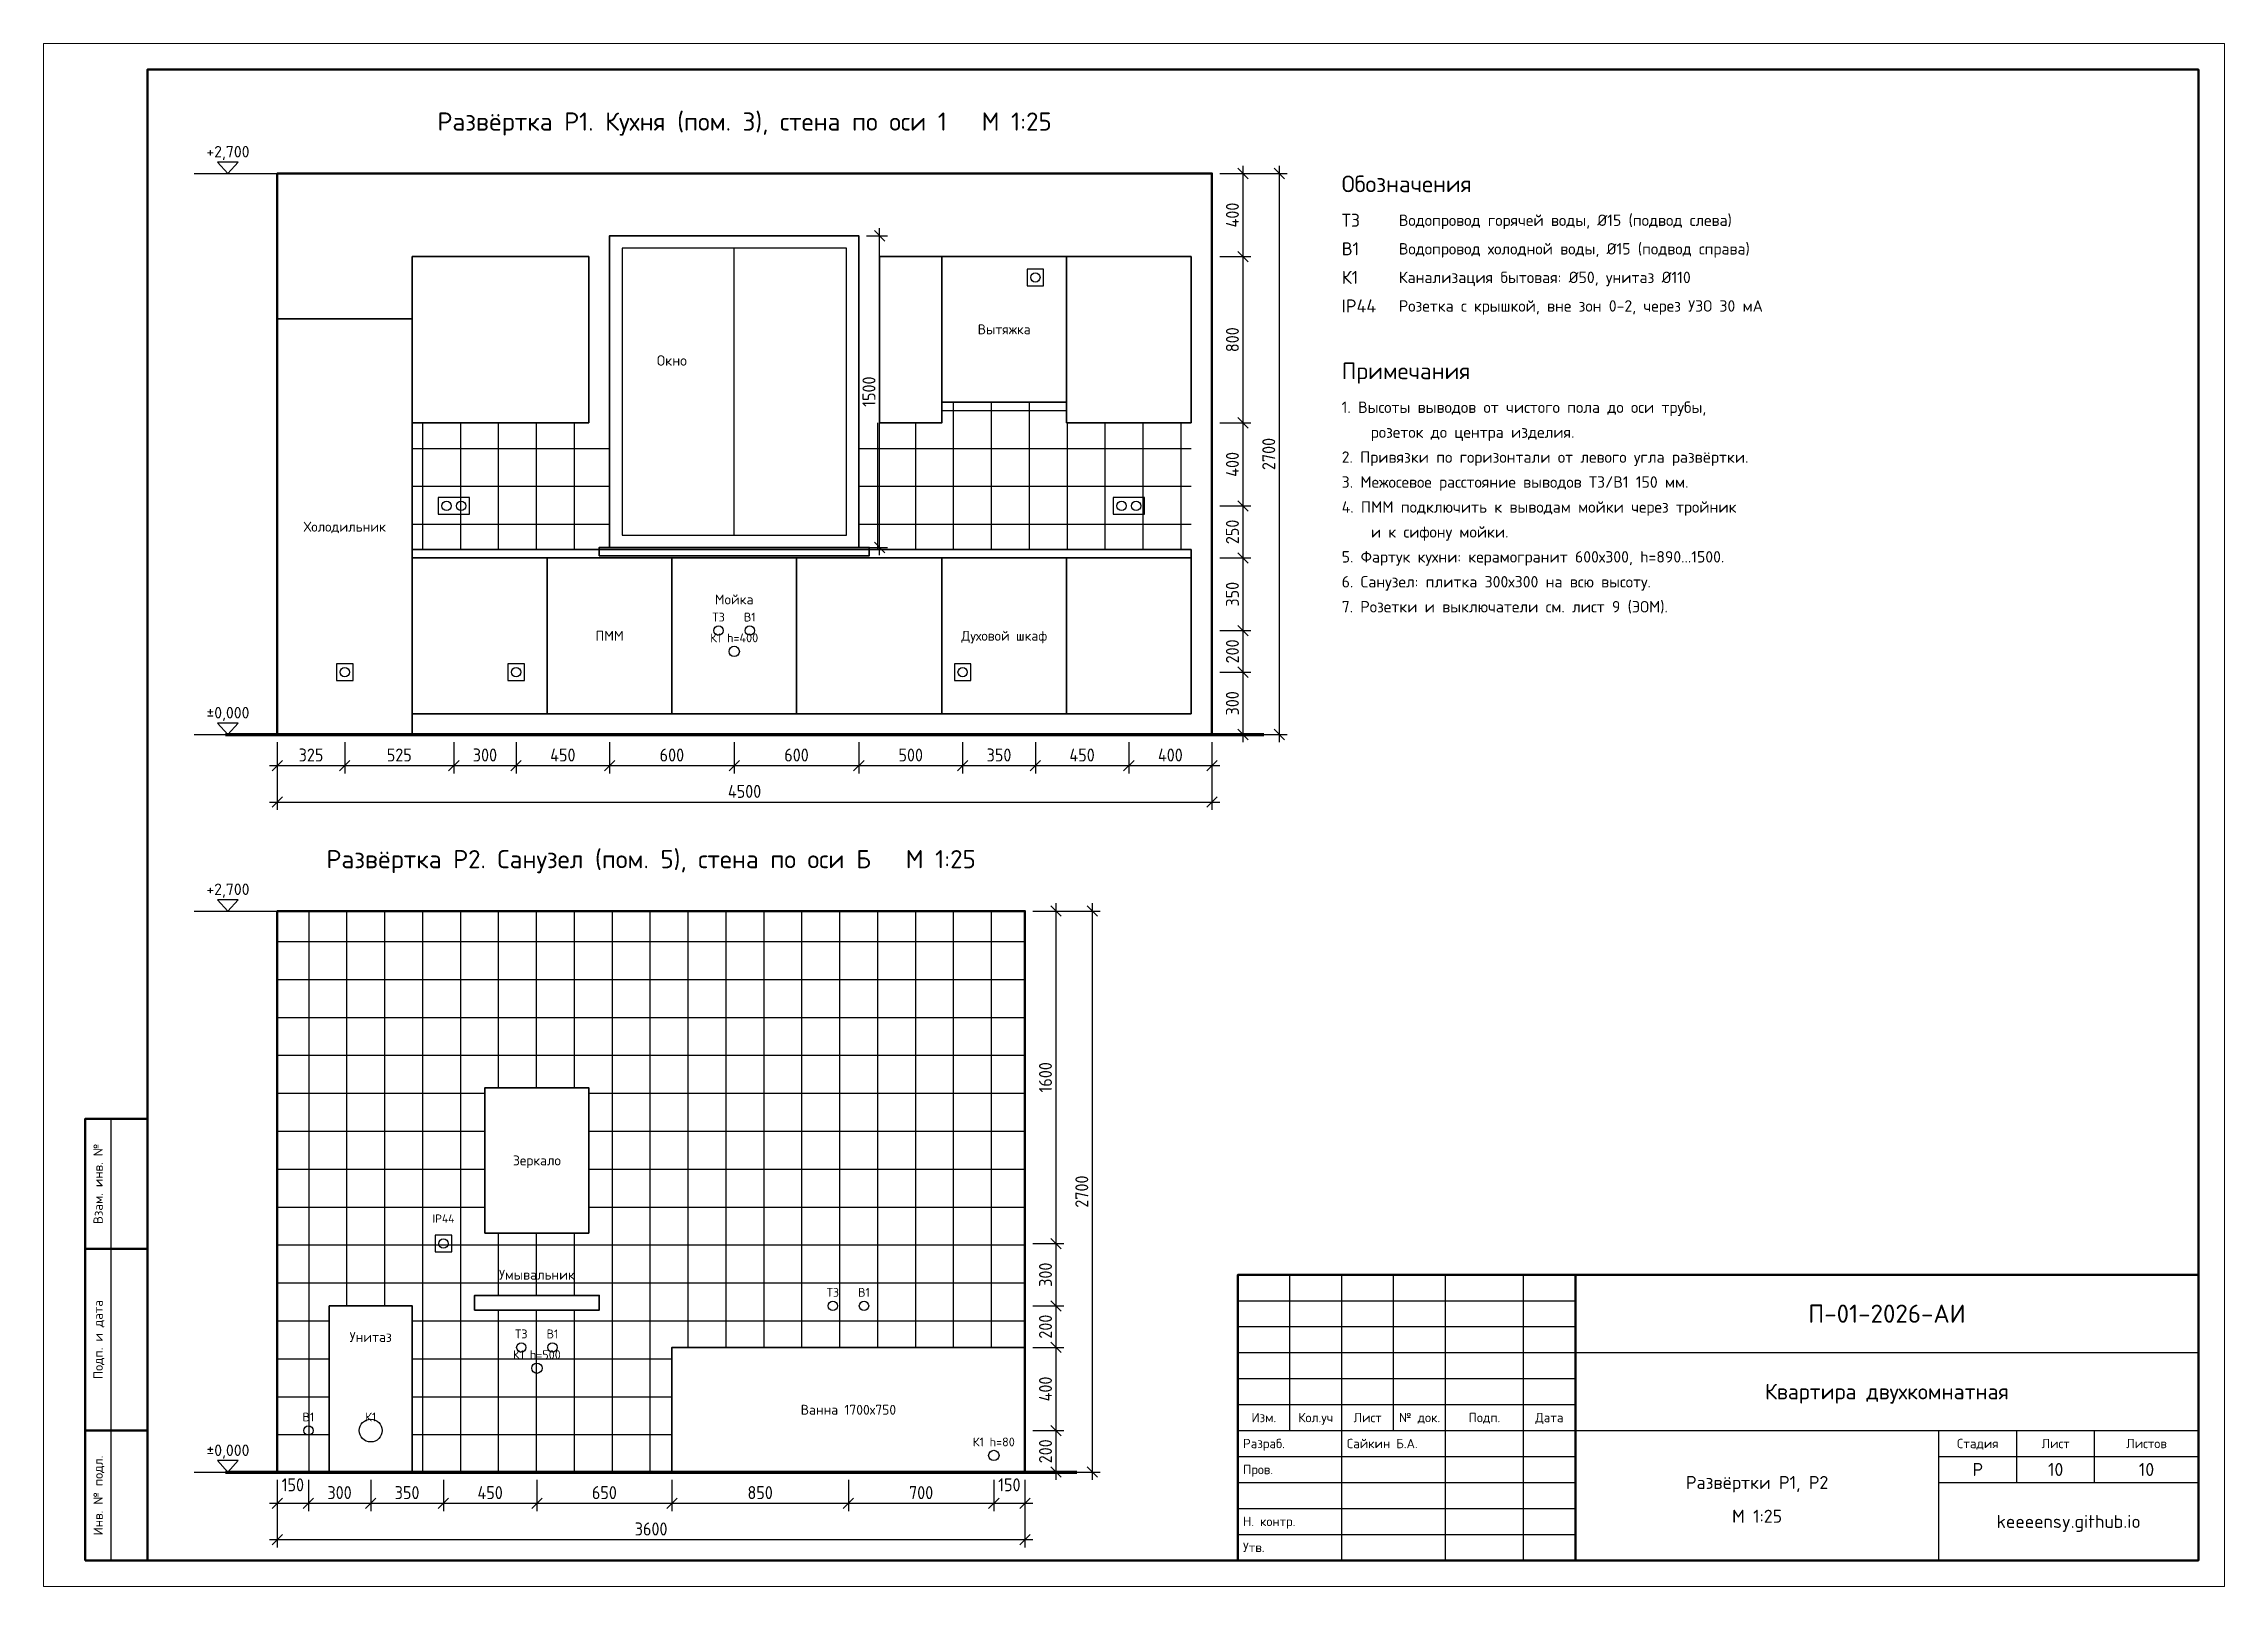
# Model space of a CAD drawing. Header units: millimetres. Extents: x 0 to 420, y 0 to 297.
import ezdxf
from ezdxf.enums import TextEntityAlignment as Align

# ---------------------------------------------------------------- set-up
doc = ezdxf.new("R2010")
doc.units = ezdxf.units.MM
doc.header["$LTSCALE"] = 0.25
for name, color, linetype in [('Выводы', 5, 'Continuous'), ('Контур', 7, 'Continuous'), ('Мебель', 6, 'Continuous'), ('Отметки', 7, 'Continuous'), ('Плитка', 9, 'Continuous'), ('Электрика', 1, 'Continuous')]:
    doc.layers.add(name, color=color, linetype=linetype)
for name, color, linetype, lineweight in [('Надписи', 7, 'Continuous', 25), ('Размеры', 7, 'Continuous', 18), ('Рамка', 7, 'Continuous', 50), ('Штамп', 7, 'Continuous', 25)]:
    doc.layers.add(name, color=color, linetype=linetype, lineweight=lineweight)
doc.styles.add('GOST', font='isocpeur.ttf', dxfattribs={"width": 0.9})
doc.dimstyles.new('ГОСТ', dxfattribs={"dimtxt": 2.5, "dimasz": 2.5, "dimexe": 1.5, "dimexo": 1.5, "dimgap": 0.8, "dimtad": 1, "dimdec": 0, "dimlfac": 25, "dimtxsty": 'GOST', "dimtsz": 1, "dimcen": 2.5, "dimdle": 1.5, "dimclrd": 7, "dimclre": 7, "dimclrt": 7, "dimazin": 3, "dimtfac": 1, "dimtmove": 0, "dimatfit": 3})

msp = doc.modelspace()

# ---------------------------------------------------------------- hatches: boundary and pattern name
at = {"layer": 'Плитка'}
h = msp.add_hatch(dxfattribs=at)
h.set_pattern_fill('NET', scale=2.3)
h.paths.add_polyline_path([(71, 199.6), (109, 199.6), (109, 224), (71, 224)])
h.paths.add_polyline_path([(157, 199.6), (173, 199.6), (173, 224), (157, 224)])
h.paths.add_polyline_path([(173, 199.6), (197, 199.6), (197, 228), (173, 228)])
h.paths.add_polyline_path([(197, 199.6), (221, 199.6), (221, 224), (197, 224)])
h = msp.add_hatch(dxfattribs=at)
h.set_pattern_fill('NET', scale=2.3)
h.paths.add_polyline_path([(45, 22), (189, 22), (189, 130), (45, 130)])
h.paths.add_polyline_path([(55, 22), (71, 22), (71, 54), (55, 54)], flags=16)
h.paths.add_polyline_path([(83, 53.2), (107, 53.2), (107, 56), (83, 56)], flags=16)
h.paths.add_polyline_path([(85, 68), (105, 68), (105, 96), (85, 96)], flags=16)
h.paths.add_polyline_path([(121, 22), (189, 22), (189, 46), (121, 46)], flags=16)

# ---------------------------------------------------------------- linework, layer by layer
at = {"layer": 'Выводы'}
for centre, radius in [((130, 184), 0.9), ((136, 184), 0.9), ((133, 180), 1), ((152, 54), 0.9), ((158, 54), 0.9), ((92, 46), 0.9), ((98, 46), 0.9), ((95, 42), 1), ((51, 30), 0.9), ((63, 30), 2.2), ((183, 25.2), 1)]:
    msp.add_circle(centre, radius, dxfattribs=at)
at = {"layer": 'Контур'}
msp.add_line((133, 202.4), (133, 257.6), dxfattribs=at)
at = {"layer": 'Контур', "lineweight": 70}
for p, q in [((35, 164), (235, 164)), ((35, 22), (199, 22))]:
    msp.add_line(p, q, dxfattribs=at)
at = {"layer": 'Контур', "lineweight": 50}
for points in [[(45, 164), (225, 164), (225, 272), (45, 272)], [(45, 22), (189, 22), (189, 130), (45, 130)]]:
    msp.add_lwpolyline(points, close=True, dxfattribs=at)
at = {"layer": 'Контур', "lineweight": 35}
for points in [[(109, 200), (157, 200), (157, 260), (109, 260)], [(107, 198.4), (159, 198.4), (159, 200), (107, 200)]]:
    msp.add_lwpolyline(points, close=True, dxfattribs=at)
at = {"layer": 'Контур'}
msp.add_lwpolyline([(111.4, 202.4), (154.6, 202.4), (154.6, 257.6), (111.4, 257.6)], close=True, dxfattribs=at)
at = {"layer": 'Мебель', "color": 7, "lineweight": 35}
for points in [[(71, 224), (105, 224), (105, 256), (71, 256)], [(161, 224), (173, 224), (173, 256), (161, 256)], [(173, 228), (197, 228), (197, 256), (173, 256)], [(197, 224), (221, 224), (221, 256), (197, 256)], [(45, 164), (71, 164), (71, 244), (45, 244)], [(71, 198), (221, 198), (221, 199.6), (71, 199.6)], [(71, 168), (97, 168), (97, 198), (71, 198)], [(97, 168), (121, 168), (121, 198), (97, 198)], [(121, 168), (145, 168), (145, 198), (121, 198)], [(145, 168), (173, 168), (173, 198), (145, 198)], [(173, 168), (197, 168), (197, 198), (173, 198)], [(197, 168), (221, 168), (221, 198), (197, 198)], [(85, 68), (105, 68), (105, 96), (85, 96)], [(83, 53.2), (107, 53.2), (107, 56), (83, 56)], [(55, 22), (71, 22), (71, 54), (55, 54)], [(121, 22), (189, 22), (189, 46), (121, 46)]]:
    msp.add_lwpolyline(points, close=True, dxfattribs=at)
at = {"layer": 'Отметки'}
for p, q in [((29, 272), (45, 272)), ((29, 164), (45, 164)), ((29, 130), (45, 130)), ((29, 22), (45, 22))]:
    msp.add_line(p, q, dxfattribs=at)
for points in [[(33.5, 274.2), (35.5, 272), (37.5, 274.2)], [(33.5, 166.2), (35.5, 164), (37.5, 166.2)], [(33.5, 132.2), (35.5, 130), (37.5, 132.2)], [(33.5, 24.2), (35.5, 22), (37.5, 24.2)]]:
    msp.add_lwpolyline(points, close=True, dxfattribs=at)
at = {"layer": 'Рамка'}
msp.add_line((295, 5), (295, 60), dxfattribs=at)
at = {"layer": 'Рамка', "lineweight": 18}
msp.add_lwpolyline([(0, 0), (420, 0), (420, 297), (0, 297)], close=True, dxfattribs=at)
at = {"layer": 'Рамка'}
for points in [[(20, 5), (415, 5), (415, 292), (20, 292)], [(8, 65), (20, 65), (20, 90), (8, 90)], [(8, 30), (20, 30), (20, 65), (8, 65)], [(230, 5), (415, 5), (415, 60), (230, 60)], [(8, 5), (20, 5), (20, 30), (8, 30)]]:
    msp.add_lwpolyline(points, close=True, dxfattribs=at)
at = {"layer": 'Штамп'}
for p, q in [((13, 65), (13, 90)), ((13, 30), (13, 65)), ((240, 30), (240, 60)), ((250, 30), (250, 60)), ((260, 30), (260, 60)), ((270, 30), (270, 60)), ((285, 30), (285, 60)), ((230, 55), (295, 55)), ((230, 50), (295, 50)), ((230, 45), (295, 45)), ((295, 45), (415, 45)), ((230, 40), (295, 40)), ((230, 35), (295, 35)), ((13, 5), (13, 30)), ((230, 30), (295, 30)), ((250, 5), (250, 30)), ((270, 5), (270, 30)), ((285, 5), (285, 30)), ((295, 30), (415, 30)), ((365, 5), (365, 30)), ((380, 20), (380, 30)), ((395, 20), (395, 30)), ((230, 25), (295, 25)), ((365, 25), (415, 25)), ((230, 20), (295, 20)), ((365, 20), (415, 20)), ((230, 15), (295, 15)), ((230, 10), (295, 10))]:
    msp.add_line(p, q, dxfattribs=at)
at = {"layer": 'Электрика', "color": 1}
for points in [[(189.4, 250.4), (192.6, 250.4), (192.6, 253.6), (189.4, 253.6)], [(76, 206.4), (82, 206.4), (82, 209.6), (76, 209.6)], [(206, 206.4), (212, 206.4), (212, 209.6), (206, 209.6)], [(56.4, 174.4), (59.6, 174.4), (59.6, 177.6), (56.4, 177.6)], [(89.4, 174.4), (92.6, 174.4), (92.6, 177.6), (89.4, 177.6)], [(175.4, 174.4), (178.6, 174.4), (178.6, 177.6), (175.4, 177.6)], [(75.4, 64.4), (78.6, 64.4), (78.6, 67.6), (75.4, 67.6)]]:
    msp.add_lwpolyline(points, close=True, dxfattribs=at)
for centre in [(191, 252), (77.6, 208), (80.4, 208), (207.6, 208), (210.4, 208), (58, 176), (91, 176), (177, 176), (77, 66)]:
    msp.add_circle(centre, 0.9, dxfattribs=at)

# ---------------------------------------------------------------- texts
at = {"layer": 'Выводы', "style": 'GOST'}
for s, p in [('Т3', (130, 186.6)), ('В1', (136, 186.6)), ('К1 h=400', (133, 182.6)), ('Т3', (152, 56.6)), ('В1', (158, 56.6)), ('Т3', (92, 48.6)), ('В1', (98, 48.6)), ('К1 h=500', (95, 44.6)), ('В1', (51, 32.6)), ('К1', (63, 32.6)), ('К1 h=80', (183, 27.8))]:
    msp.add_text(s, height=1.7, dxfattribs=at).set_placement(p, align=Align.MIDDLE_CENTER)
at = {"layer": 'Надписи', "style": 'GOST'}
for s, height, p in [('Развёртка Р1. Кухня (пом. 3), стена по оси 1   М 1:25', 3.5, (135, 282)), ('Вытяжка', 1.9, (185, 242)), ('Окно', 2, (121, 236)), ('Холодильник', 1.9, (58, 204)), ('Мойка', 1.9, (133, 190)), ('ПММ', 1.9, (109, 183)), ('Духовой шкаф', 1.9, (185, 183)), ('Развёртка Р2. Санузел (пом. 5), стена по оси Б   М 1:25', 3.5, (117, 140)), ('Зеркало', 1.9, (95, 82)), ('Умывальник', 1.9, (95, 60)), ('П-01-2026-АИ', 3.5, (355, 52.5)), ('Унитаз', 1.9, (63, 48)), ('Квартира двухкомнатная', 3, (355, 37.5)), ('Ванна 1700х750', 1.9, (155, 34)), ('Изм.', 1.8, (235, 32.5)), ('Кол.уч', 1.8, (245, 32.5)), ('Лист', 1.8, (255, 32.5)), ('№ док.', 1.8, (265, 32.5)), ('Подп.', 1.8, (277.5, 32.5)), ('Дата', 1.8, (290, 32.5)), ('Стадия', 1.8, (372.5, 27.5)), ('Лист', 1.8, (387.5, 27.5)), ('Листов', 1.8, (405, 27.5)), ('Развёртки Р1, Р2', 2.5, (330, 20)), ('Р', 2.5, (372.5, 22.5)), ('10', 2.5, (387.5, 22.5)), ('10', 2.5, (405, 22.5)), ('М 1:25', 2.5, (330, 13.5)), ('keeeensy.github.io', 2.5, (390, 12.5))]:
    msp.add_text(s, height=height, dxfattribs=at).set_placement(p, align=Align.MIDDLE_CENTER)
for s, height, p in [('Обозначения', 3.2, (250, 270)), ('Т3', 2.5, (250, 263)), ('Водопровод горячей воды, Ø15 (подвод слева)', 2.2, (261, 263)), ('В1', 2.5, (250, 257.5)), ('Водопровод холодной воды, Ø15 (подвод справа)', 2.2, (261, 257.5)), ('К1', 2.5, (250, 252)), ('Канализация бытовая: Ø50, унитаз Ø110', 2.2, (261, 252)), ('IP44', 2.5, (250, 246.5)), ('Розетка с крышкой, вне зон 0-2, через УЗО 30 мА', 2.2, (261, 246.5)), ('Примечания', 3.2, (250, 234)), ('1. Высоты выводов от чистого пола до оси трубы,', 2.2, (250, 227)), ('    розеток до центра изделия.', 2.2, (250, 222.2)), ('2. Привязки по горизонтали от левого угла развёртки.', 2.2, (250, 217.4)), ('3. Межосевое расстояние выводов Т3/В1 150 мм.', 2.2, (250, 212.6)), ('4. ПММ подключить к выводам мойки через тройник', 2.2, (250, 207.8)), ('    и к сифону мойки.', 2.2, (250, 203)), ('5. Фартук кухни: керамогранит 600х300, h=890...1500.', 2.2, (250, 198.2)), ('6. Санузел: плитка 300х300 на всю высоту.', 2.2, (250, 193.4)), ('7. Розетки и выключатели см. лист 9 (ЭОМ).', 2.2, (250, 188.6)), ('Разраб.', 1.8, (231, 27.5)), ('Сайкин Б.А.', 1.8, (251, 27.5)), ('Пров.', 1.8, (231, 22.5)), ('Н. контр.', 1.8, (231, 12.5)), ('Утв.', 1.8, (231, 7.5))]:
    msp.add_text(s, height=height, dxfattribs=at).set_placement(p, align=Align.MIDDLE_LEFT)
for s, p in [('Взам. инв. №', (10.5, 77.5)), ('Подп. и дата', (10.5, 47.5)), ('Инв. № подл.', (10.5, 17.5))]:
    msp.add_text(s, height=1.8, rotation=90, dxfattribs=at).set_placement(p, align=Align.MIDDLE_CENTER)
at = {"layer": 'Отметки', "style": 'GOST'}
for s, p in [('+2,700', (35.5, 276.2)), ('±0,000', (35.5, 168.2)), ('+2,700', (35.5, 134.2)), ('±0,000', (35.5, 26.2))]:
    msp.add_text(s, height=2.2, dxfattribs=at).set_placement(p, align=Align.MIDDLE_CENTER)
at = {"layer": 'Электрика', "style": 'GOST'}
msp.add_text('IP44', height=1.6, dxfattribs=at).set_placement((77, 70.8), align=Align.MIDDLE_CENTER)

# ---------------------------------------------------------------- dimensions: what is measured, and where the dimension line sits
at = {"layer": 'Размеры'}
for base, p1, p2 in [((231, 256), (225, 256), (225, 272)), ((238, 164), (225, 164), (225, 272)), ((161, 200), (157, 200), (157, 260)), ((231, 224), (225, 224), (225, 256)), ((231, 208), (225, 208), (225, 224)), ((231, 198), (225, 198), (225, 208)), ((231, 184), (225, 184), (225, 198)), ((231, 176), (225, 176), (225, 184)), ((231, 164), (225, 164), (225, 176)), ((195, 66), (189, 66), (189, 130)), ((202, 22), (189, 22), (189, 130)), ((195, 54), (189, 54), (189, 66)), ((195, 46), (189, 46), (189, 54)), ((195, 30), (189, 30), (189, 46)), ((195, 22), (189, 22), (189, 30))]:
    msp.add_linear_dim(base=base, p1=p1, p2=p2, angle=90, dimstyle='ГОСТ', dxfattribs=at).render()
for base, p1, p2 in [((45, 158), (45, 164), (58, 164)), ((45, 151), (45, 164), (225, 164)), ((58, 158), (58, 164), (79, 164)), ((79, 158), (79, 164), (91, 164)), ((91, 158), (91, 164), (109, 164)), ((109, 158), (109, 164), (133, 164)), ((133, 158), (133, 164), (157, 164)), ((157, 158), (157, 164), (177, 164)), ((177, 158), (177, 164), (191, 164)), ((191, 158), (191, 164), (209, 164)), ((209, 158), (209, 164), (225, 164)), ((45, 16), (45, 22), (51, 22)), ((45, 9), (45, 22), (189, 22)), ((51, 16), (51, 22), (63, 22)), ((63, 16), (63, 22), (77, 22)), ((77, 16), (77, 22), (95, 22)), ((95, 16), (95, 22), (121, 22)), ((121, 16), (121, 22), (155, 22)), ((155, 16), (155, 22), (183, 22)), ((183, 16), (183, 22), (189, 22))]:
    msp.add_linear_dim(base=base, p1=p1, p2=p2, dimstyle='ГОСТ', dxfattribs=at).render()

doc.saveas('drawing.dxf')
